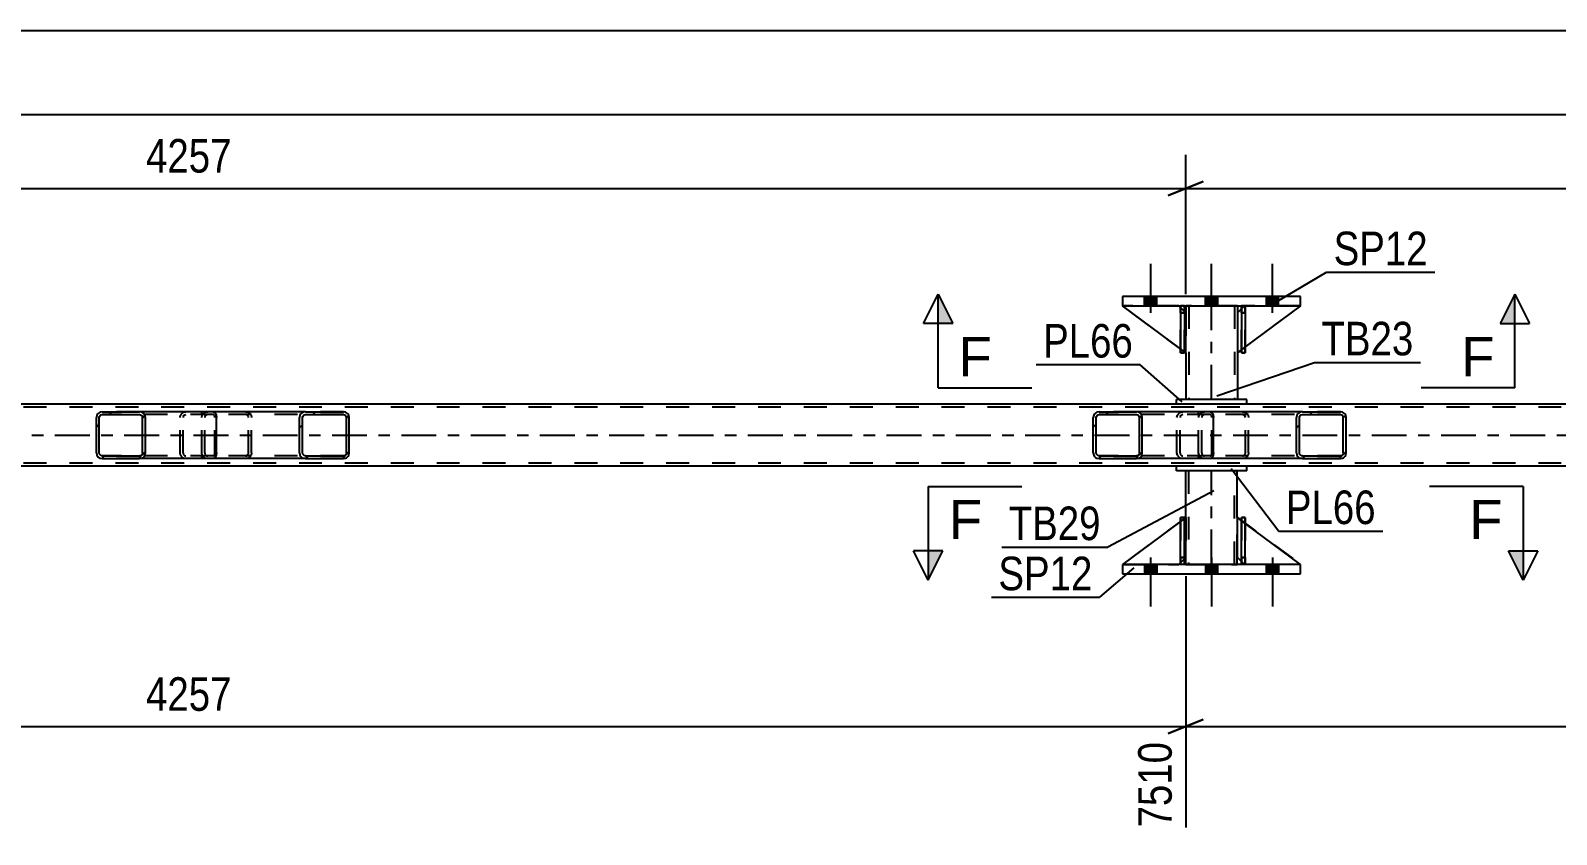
# Model space of a CAD drawing. Header units: millimetres. Extents: x 0 to 841, y 0 to 594.
# Drawn here: x 234.8 to 365.1, y 175.6 to 244.3 of the extents above; entities that cross this region are included whole.
import ezdxf

# ---------------------------------------------------------------- set-up
doc = ezdxf.new("R2010")
doc.units = ezdxf.units.MM
doc.linetypes.add('DXK_LINE_DOT2', pattern=[3.9198, 1.9599, -1.9599])
doc.linetypes.add('DXK_LINE_DOT3', pattern=[5.9187, 2.979, -0.9799, 0.9799, -0.9799])
doc.styles.add('Arial', font='arial.ttf', dxfattribs={"height": 0.2})
doc.styles.add('Arial Narrow', font='ARIALN.TTF', dxfattribs={"height": 0.2})

# ---------------------------------------------------------------- blocks, each defined once
blk = doc.blocks.new('Part-404166541-4363 - 4340')
at = {"color": 2, "linetype": 'Continuous'}
for p, q in [((337.86, 199.28), (337.86, 202.68)), ((338.21, 202.41), (337.86, 202.68)), ((343.25, 198.68), (338.53, 202.18)), ((338.21, 198.92), (337.86, 199.28))]:
    blk.add_line(p, q, dxfattribs=at)
at = {"color": 7, "linetype": 'DXK_LINE_DOT2'}
for p, q in [((338.53, 202.18), (338.21, 202.41)), ((338.46, 198.68), (338.21, 198.92)), ((343.26, 198.68), (338.46, 198.68)), ((343.25, 198.68), (343.26, 198.68)), ((343.26, 198.68), (343.25, 198.68))]:
    blk.add_line(p, q, dxfattribs=at)
blk = doc.blocks.new('Part-404166541-4364 - 4340')
at = {"color": 7, "linetype": 'DXK_LINE_DOT2'}
for p, q in [((337.86, 199.28), (337.86, 202.68)), ((337.86, 202.68), (343.26, 198.68)), ((338.46, 198.68), (337.86, 199.28)), ((343.26, 198.68), (338.46, 198.68))]:
    blk.add_line(p, q, dxfattribs=at)
blk = doc.blocks.new('Part-404166541-4365 - 4340')
at = {"color": 2, "linetype": 'Continuous'}
for p, q in [((333.01, 202.35), (328.06, 198.68)), ((333.45, 202.68), (333.33, 202.58)), ((333.45, 199.28), (333.45, 202.68)), ((333.01, 198.83), (332.85, 198.68)), ((333.45, 199.28), (333.33, 199.15)), ((333.45, 199.28), (333.45, 199.28))]:
    blk.add_line(p, q, dxfattribs=at)
at = {"color": 7, "linetype": 'DXK_LINE_DOT2'}
for p, q in [((333.33, 202.58), (333.01, 202.35)), ((333.45, 199.28), (333.45, 202.68)), ((328.06, 198.68), (332.85, 198.68)), ((333.45, 199.28), (332.85, 198.68)), ((333.33, 199.15), (333.01, 198.83))]:
    blk.add_line(p, q, dxfattribs=at)
blk = doc.blocks.new('Part-404166541-4366 - 4340')
at = {"color": 7, "linetype": 'DXK_LINE_DOT2'}
for p, q in [((333.45, 202.68), (328.06, 198.68)), ((333.45, 199.28), (333.45, 202.68)), ((333.45, 202.68), (333.45, 199.28)), ((328.06, 198.68), (332.85, 198.68)), ((332.85, 198.68), (333.45, 199.28)), ((333.45, 199.28), (332.85, 198.68)), ((333.45, 199.28), (333.45, 199.28))]:
    blk.add_line(p, q, dxfattribs=at)
blk = doc.blocks.new('Part-404166541-4431 - 4340')
at = {"linetype": 'Continuous'}
h = blk.add_hatch(dxfattribs=at)
h.set_pattern_fill('', scale=0.7, style=0, pattern_type=0)
h.set_pattern_definition([(45, (347.117, 211.4199), (-1.57154, 1.57154), [])])
h.paths.add_polyline_path([(347.16, 211.24), (347.12, 211.42), (347.01, 211.58), (346.84, 211.68), (346.65, 211.72), (343.41, 211.72), (343.21, 211.68), (343.05, 211.58), (342.94, 211.42), (342.9, 211.24), (342.9, 208.2), (342.94, 208.01), (343.05, 207.86), (343.21, 207.75), (343.41, 207.72), (346.65, 207.72), (346.84, 207.75), (347.01, 207.86), (347.12, 208.01), (347.16, 208.2)])
h.paths.add_polyline_path([(346.88, 208.1), (346.83, 208.03), (346.74, 207.97), (346.65, 207.96), (343.41, 207.96), (343.31, 207.97), (343.23, 208.03), (343.17, 208.1), (343.15, 208.2), (343.15, 211.24), (343.17, 211.33), (343.23, 211.41), (343.31, 211.46), (343.41, 211.48), (346.65, 211.48), (346.74, 211.46), (346.83, 211.41), (346.88, 211.33), (346.9, 211.24), (346.9, 208.2)])
at = {"color": 7, "linetype": 'DXK_LINE_DOT2'}
for p, q in [((334.55, 211.24), (334.59, 211.42)), ((334.55, 208.2), (334.55, 211.24)), ((334.82, 211.33), (334.81, 211.24)), ((334.81, 208.2), (334.81, 211.24)), ((334.88, 211.41), (334.82, 211.33)), ((334.87, 211.68), (335.06, 211.72)), ((334.96, 211.46), (334.88, 211.41)), ((335.06, 211.48), (334.96, 211.46)), ((335.54, 211.72), (335.06, 211.72)), ((346.65, 211.48), (335.06, 211.48)), ((338.3, 211.72), (338.49, 211.68)), ((338.39, 211.46), (338.3, 211.48)), ((338.48, 211.41), (338.39, 211.46)), ((338.53, 211.33), (338.48, 211.41)), ((338.55, 211.24), (338.53, 211.33)), ((338.55, 208.2), (338.55, 211.24)), ((338.77, 211.42), (338.81, 211.24)), ((338.81, 208.2), (338.81, 211.24)), ((346.65, 211.72), (343.41, 211.72)), ((334.59, 208.01), (334.55, 208.2)), ((334.81, 208.2), (334.82, 208.1)), ((334.82, 208.1), (334.88, 208.03)), ((335.06, 207.72), (334.87, 207.75)), ((334.88, 208.03), (334.96, 207.97)), ((334.96, 207.97), (335.06, 207.96)), ((346.65, 207.96), (335.06, 207.96)), ((335.54, 207.72), (335.06, 207.72)), ((338.3, 207.96), (338.39, 207.97)), ((338.49, 207.75), (338.3, 207.72)), ((338.39, 207.97), (338.48, 208.03)), ((338.48, 208.03), (338.53, 208.1)), ((338.53, 208.1), (338.55, 208.2)), ((338.81, 208.2), (338.77, 208.01)), ((346.65, 207.72), (343.41, 207.72))]:
    blk.add_line(p, q, dxfattribs=at)
at = {"color": 2, "linetype": 'Continuous'}
for p, q in [((343.41, 211.72), (335.54, 211.72)), ((342.94, 211.42), (342.9, 211.24)), ((342.9, 208.2), (342.9, 211.24)), ((343.15, 211.24), (343.17, 211.33)), ((343.15, 208.2), (343.15, 211.24)), ((343.17, 211.33), (343.23, 211.41)), ((343.41, 211.72), (343.21, 211.68)), ((343.23, 211.41), (343.31, 211.46)), ((343.31, 211.46), (343.41, 211.48)), ((343.41, 211.72), (346.65, 211.72)), ((343.41, 211.48), (346.65, 211.48)), ((346.84, 211.68), (346.65, 211.72)), ((346.65, 211.48), (346.74, 211.46)), ((346.74, 211.46), (346.83, 211.41)), ((346.83, 211.41), (346.88, 211.33)), ((346.88, 211.33), (346.9, 211.24)), ((346.9, 208.2), (346.9, 211.24)), ((347.16, 211.24), (347.12, 211.42)), ((347.16, 208.2), (347.16, 211.24)), ((343.41, 207.72), (335.54, 207.72)), ((342.9, 208.2), (342.94, 208.01)), ((343.17, 208.1), (343.15, 208.2)), ((343.23, 208.03), (343.17, 208.1)), ((343.21, 207.75), (343.41, 207.72)), ((343.31, 207.97), (343.23, 208.03)), ((343.41, 207.96), (343.31, 207.97)), ((343.41, 207.96), (346.65, 207.96)), ((343.41, 207.72), (346.65, 207.72)), ((346.74, 207.97), (346.65, 207.96)), ((346.65, 207.72), (346.84, 207.75)), ((346.83, 208.03), (346.74, 207.97)), ((346.88, 208.1), (346.83, 208.03)), ((346.9, 208.2), (346.88, 208.1)), ((347.12, 208.01), (347.16, 208.2))]:
    blk.add_line(p, q, dxfattribs=at)
at = {"color": 7, "linetype": 'DXK_LINE_DOT2'}
for centre, start, end in [((335.04, 211.22), 110.7583, 155.68), ((338.32, 211.22), 24.32, 69.2417), ((335.04, 208.22), 204.32, 249.2417), ((338.32, 208.22), 290.7583, 335.68)]:
    blk.add_arc(centre, 0.496, start, end, dxfattribs=at)
at = {"color": 2, "linetype": 'Continuous'}
for centre, start, end in [((343.39, 211.22), 110.7583, 155.68), ((346.66, 211.22), 24.32, 69.2417), ((343.39, 208.22), 204.32, 249.2417), ((346.66, 208.22), 290.7583, 335.68)]:
    blk.add_arc(centre, 0.496, start, end, dxfattribs=at)
blk = doc.blocks.new('Part-404166541-4367 - 4340')
at = {"color": 2, "linetype": 'Continuous'}
for p, q in [((333.01, 198.68), (333.01, 202.68)), ((333.01, 202.68), (333.33, 202.68)), ((333.33, 198.68), (333.33, 202.68)), ((333.01, 198.68), (333.01, 198.68)), ((333.33, 198.68), (333.01, 198.68))]:
    blk.add_line(p, q, dxfattribs=at)
at = {"color": 7, "linetype": 'DXK_LINE_DOT2'}
for p, q in [((333.01, 202.68), (333.01, 199.28)), ((333.33, 199.28), (333.33, 202.68)), ((333.01, 199.28), (333.01, 198.68)), ((333.01, 199.28), (333.33, 199.28)), ((333.33, 198.68), (333.33, 199.28)), ((333.33, 198.68), (333.33, 198.68))]:
    blk.add_line(p, q, dxfattribs=at)
blk = doc.blocks.new('Part-404166541-4432 - 4340')
at = {"linetype": 'Continuous'}
h = blk.add_hatch(dxfattribs=at)
h.set_pattern_fill('', scale=0.7, style=0, pattern_type=0)
h.set_pattern_definition([(45, (329.7063, 211.4199), (-1.57154, 1.57154), [])])
h.paths.add_polyline_path([(329.74, 211.24), (329.71, 211.42), (329.6, 211.58), (329.43, 211.68), (329.24, 211.72), (326.06, 211.72), (325.87, 211.68), (325.7, 211.58), (325.59, 211.42), (325.55, 211.24), (325.55, 208.2), (325.59, 208.01), (325.7, 207.86), (325.87, 207.75), (326.06, 207.72), (329.24, 207.72), (329.43, 207.75), (329.6, 207.86), (329.71, 208.01), (329.74, 208.2)])
h.paths.add_polyline_path([(329.47, 208.1), (329.42, 208.03), (329.34, 207.97), (329.24, 207.96), (326.06, 207.96), (325.96, 207.97), (325.88, 208.03), (325.83, 208.1), (325.81, 208.2), (325.81, 211.24), (325.83, 211.33), (325.88, 211.41), (325.96, 211.46), (326.06, 211.48), (329.24, 211.48), (329.34, 211.46), (329.42, 211.41), (329.47, 211.33), (329.49, 211.24), (329.49, 208.2)])
at = {"color": 2, "linetype": 'Continuous'}
for p, q in [((325.59, 211.42), (325.55, 211.24)), ((325.55, 208.2), (325.55, 211.24)), ((325.81, 211.24), (325.83, 211.33)), ((325.81, 208.2), (325.81, 211.24)), ((325.83, 211.33), (325.88, 211.41)), ((326.06, 211.72), (325.87, 211.68)), ((325.88, 211.41), (325.96, 211.46)), ((325.96, 211.46), (326.06, 211.48)), ((326.06, 211.72), (329.24, 211.72)), ((326.06, 211.48), (329.24, 211.48)), ((335.54, 211.72), (329.24, 211.72)), ((329.43, 211.68), (329.24, 211.72)), ((329.24, 211.48), (329.34, 211.46)), ((329.34, 211.46), (329.42, 211.41)), ((329.42, 211.41), (329.47, 211.33)), ((329.47, 211.33), (329.49, 211.24)), ((329.49, 208.2), (329.49, 211.24)), ((329.74, 211.24), (329.71, 211.42)), ((329.74, 208.2), (329.74, 211.24)), ((335.54, 211.72), (335.65, 211.68)), ((335.65, 211.68), (335.73, 211.58)), ((335.73, 211.58), (335.79, 211.42)), ((335.79, 211.42), (335.81, 211.24)), ((335.81, 208.2), (335.81, 211.24)), ((325.55, 208.2), (325.59, 208.01)), ((325.83, 208.1), (325.81, 208.2)), ((325.88, 208.03), (325.83, 208.1)), ((325.87, 207.75), (326.06, 207.72)), ((325.96, 207.97), (325.88, 208.03)), ((326.06, 207.96), (325.96, 207.97)), ((326.06, 207.96), (329.24, 207.96)), ((326.06, 207.72), (329.24, 207.72)), ((329.34, 207.97), (329.24, 207.96)), ((329.24, 207.72), (329.43, 207.75)), ((335.54, 207.72), (329.24, 207.72)), ((329.42, 208.03), (329.34, 207.97)), ((329.47, 208.1), (329.42, 208.03)), ((329.49, 208.2), (329.47, 208.1)), ((329.71, 208.01), (329.74, 208.2)), ((335.65, 207.75), (335.54, 207.72)), ((335.73, 207.86), (335.65, 207.75)), ((335.79, 208.01), (335.73, 207.86)), ((335.81, 208.2), (335.79, 208.01))]:
    blk.add_line(p, q, dxfattribs=at)
at = {"color": 7, "linetype": 'DXK_LINE_DOT2'}
for p, q in [((329.24, 211.72), (326.06, 211.72)), ((335.54, 211.48), (326.06, 211.48)), ((332.7, 211.24), (332.74, 211.42)), ((332.7, 208.2), (332.7, 211.24)), ((332.98, 211.33), (332.96, 211.24)), ((332.96, 208.2), (332.96, 211.24)), ((333.03, 211.41), (332.98, 211.33)), ((333.02, 211.68), (333.21, 211.72)), ((333.11, 211.46), (333.03, 211.41)), ((333.21, 211.48), (333.11, 211.46)), ((334.55, 211.48), (334.55, 211.72)), ((335.59, 211.46), (335.54, 211.48)), ((335.64, 211.41), (335.59, 211.46)), ((335.67, 211.33), (335.64, 211.41)), ((335.68, 211.24), (335.67, 211.33)), ((335.68, 208.2), (335.68, 211.24)), ((335.54, 207.96), (326.06, 207.96)), ((329.24, 207.72), (326.06, 207.72)), ((332.74, 208.01), (332.7, 208.2)), ((332.96, 208.2), (332.98, 208.1)), ((332.98, 208.1), (333.03, 208.03)), ((333.21, 207.72), (333.02, 207.75)), ((333.03, 208.03), (333.05, 208.01)), ((333.05, 208.01), (333.11, 207.97)), ((333.11, 207.97), (333.21, 207.96)), ((334.55, 207.72), (334.55, 207.96)), ((335.54, 207.96), (335.59, 207.97)), ((335.59, 207.97), (335.64, 208.03)), ((335.64, 208.03), (335.67, 208.1)), ((335.67, 208.1), (335.68, 208.2))]:
    blk.add_line(p, q, dxfattribs=at)
at = {"color": 2, "linetype": 'Continuous'}
for centre, start, end in [((326.04, 211.22), 111.1941, 156.1506), ((329.26, 211.22), 23.8494, 68.8059), ((326.04, 208.21), 203.8494, 248.8059), ((329.26, 208.21), 291.1941, 336.1506)]:
    blk.add_arc(centre, 0.492, start, end, dxfattribs=at)
at = {"color": 7, "linetype": 'DXK_LINE_DOT2'}
for centre, start, end in [((333.19, 211.22), 111.1941, 156.1506), ((333.19, 208.21), 203.8494, 248.8059)]:
    blk.add_arc(centre, 0.492, start, end, dxfattribs=at)
blk = doc.blocks.new('Part-404166541-4368 - 4340')
at = {"color": 2, "linetype": 'Continuous'}
for p, q in [((338.21, 198.68), (338.21, 202.68)), ((338.21, 202.68), (338.53, 202.68)), ((338.53, 198.68), (338.53, 202.68)), ((338.21, 198.68), (338.21, 198.68)), ((338.53, 198.68), (338.21, 198.68))]:
    blk.add_line(p, q, dxfattribs=at)
at = {"color": 7, "linetype": 'DXK_LINE_DOT2'}
for p, q in [((338.21, 202.68), (338.21, 199.28)), ((338.53, 199.28), (338.53, 202.68)), ((338.21, 199.28), (338.21, 198.68)), ((338.21, 199.28), (338.53, 199.28)), ((338.53, 198.68), (338.53, 199.28)), ((338.53, 198.68), (338.53, 198.68))]:
    blk.add_line(p, q, dxfattribs=at)
blk = doc.blocks.new('Part-404166541-4433 - 4340')
at = {"linetype": 'Continuous'}
h = blk.add_hatch(dxfattribs=at)
h.set_pattern_fill('', scale=0.7, style=0, pattern_type=0)
h.set_pattern_definition([(45, (261.9828, 211.4199), (-1.57154, 1.57154), [])])
h.paths.add_polyline_path([(262.02, 211.24), (261.98, 211.42), (261.87, 211.58), (261.71, 211.68), (261.51, 211.72), (258.28, 211.72), (258.08, 211.68), (257.91, 211.58), (257.8, 211.42), (257.76, 211.24), (257.76, 208.2), (257.8, 208.01), (257.91, 207.86), (258.08, 207.75), (258.28, 207.72), (261.51, 207.72), (261.71, 207.75), (261.87, 207.86), (261.98, 208.01), (262.02, 208.2)])
h.paths.add_polyline_path([(261.75, 208.1), (261.69, 208.03), (261.61, 207.97), (261.51, 207.96), (258.28, 207.96), (258.18, 207.97), (258.1, 208.03), (258.04, 208.1), (258.02, 208.2), (258.02, 211.24), (258.04, 211.33), (258.1, 211.41), (258.18, 211.46), (258.28, 211.48), (261.51, 211.48), (261.61, 211.46), (261.69, 211.41), (261.75, 211.33), (261.77, 211.24), (261.77, 208.2)])
at = {"color": 7, "linetype": 'DXK_LINE_DOT2'}
for p, q in [((249.42, 211.24), (249.45, 211.42)), ((249.42, 208.2), (249.42, 211.24)), ((249.69, 211.33), (249.67, 211.24)), ((249.67, 208.2), (249.67, 211.24)), ((249.75, 211.41), (249.69, 211.33)), ((249.73, 211.68), (249.93, 211.72)), ((249.83, 211.46), (249.75, 211.41)), ((249.93, 211.48), (249.83, 211.46)), ((250.41, 211.72), (249.93, 211.72)), ((261.51, 211.48), (249.93, 211.48)), ((253.16, 211.72), (253.36, 211.68)), ((253.26, 211.46), (253.16, 211.48)), ((253.34, 211.41), (253.26, 211.46)), ((253.4, 211.33), (253.34, 211.41)), ((253.42, 211.24), (253.4, 211.33)), ((253.42, 208.2), (253.42, 211.24)), ((253.63, 211.42), (253.67, 211.24)), ((253.67, 208.2), (253.67, 211.24)), ((261.51, 211.72), (258.28, 211.72)), ((249.45, 208.01), (249.42, 208.2)), ((249.67, 208.2), (249.69, 208.1)), ((249.69, 208.1), (249.75, 208.03)), ((249.93, 207.72), (249.73, 207.75)), ((249.75, 208.03), (249.83, 207.97)), ((249.83, 207.97), (249.93, 207.96)), ((261.51, 207.96), (249.93, 207.96)), ((250.41, 207.72), (249.93, 207.72)), ((253.16, 207.96), (253.26, 207.97)), ((253.36, 207.75), (253.16, 207.72)), ((253.26, 207.97), (253.34, 208.03)), ((253.34, 208.03), (253.4, 208.1)), ((253.4, 208.1), (253.42, 208.2)), ((253.67, 208.2), (253.63, 208.01)), ((261.51, 207.72), (258.28, 207.72))]:
    blk.add_line(p, q, dxfattribs=at)
at = {"color": 2, "linetype": 'Continuous'}
for p, q in [((258.28, 211.72), (250.41, 211.72)), ((257.8, 211.42), (257.76, 211.24)), ((257.76, 208.2), (257.76, 211.24)), ((258.02, 211.24), (258.04, 211.33)), ((258.02, 208.2), (258.02, 211.24)), ((258.04, 211.33), (258.1, 211.41)), ((258.28, 211.72), (258.08, 211.68)), ((258.1, 211.41), (258.18, 211.46)), ((258.18, 211.46), (258.28, 211.48)), ((258.28, 211.72), (261.51, 211.72)), ((258.28, 211.48), (261.51, 211.48)), ((261.71, 211.68), (261.51, 211.72)), ((261.51, 211.48), (261.61, 211.46)), ((261.61, 211.46), (261.69, 211.41)), ((261.69, 211.41), (261.75, 211.33)), ((261.75, 211.33), (261.77, 211.24)), ((261.77, 208.2), (261.77, 211.24)), ((262.02, 211.24), (261.98, 211.42)), ((262.02, 208.2), (262.02, 211.24)), ((258.28, 207.72), (250.41, 207.72)), ((257.76, 208.2), (257.8, 208.01)), ((258.04, 208.1), (258.02, 208.2)), ((258.1, 208.03), (258.04, 208.1)), ((258.08, 207.75), (258.28, 207.72)), ((258.18, 207.97), (258.1, 208.03)), ((258.28, 207.96), (258.18, 207.97)), ((258.28, 207.96), (261.51, 207.96)), ((258.28, 207.72), (261.51, 207.72)), ((261.61, 207.97), (261.51, 207.96)), ((261.51, 207.72), (261.71, 207.75)), ((261.69, 208.03), (261.61, 207.97)), ((261.75, 208.1), (261.69, 208.03)), ((261.77, 208.2), (261.75, 208.1)), ((261.98, 208.01), (262.02, 208.2))]:
    blk.add_line(p, q, dxfattribs=at)
at = {"color": 7, "linetype": 'DXK_LINE_DOT2'}
for centre, start, end in [((249.91, 211.22), 110.7583, 155.68), ((253.18, 211.22), 24.32, 69.2417), ((249.91, 208.22), 204.32, 249.2417), ((253.18, 208.22), 290.7583, 335.68)]:
    blk.add_arc(centre, 0.496, start, end, dxfattribs=at)
at = {"color": 2, "linetype": 'Continuous'}
for centre, start, end in [((258.26, 211.22), 110.7583, 155.68), ((261.53, 211.22), 24.32, 69.2417), ((258.26, 208.22), 204.32, 249.2417), ((261.53, 208.22), 290.7583, 335.68)]:
    blk.add_arc(centre, 0.496, start, end, dxfattribs=at)
blk = doc.blocks.new('Part-404166541-4369 - 4340')
at = {"color": 7, "linetype": 'DXK_LINE_DOT2'}
for p, q in [((333.33, 202.68), (333.01, 202.68)), ((333.01, 199.28), (333.01, 202.68)), ((333.01, 198.68), (333.01, 202.68)), ((333.33, 202.68), (333.33, 199.28)), ((333.33, 198.68), (333.33, 202.68)), ((333.33, 199.28), (333.01, 199.28)), ((333.01, 198.68), (333.01, 199.28)), ((333.33, 198.68), (333.01, 198.68)), ((333.33, 199.28), (333.33, 198.68)), ((333.33, 198.68), (333.33, 198.68))]:
    blk.add_line(p, q, dxfattribs=at)
blk = doc.blocks.new('Part-404166541-4434 - 4340')
at = {"linetype": 'Continuous'}
h = blk.add_hatch(dxfattribs=at)
h.set_pattern_fill('', scale=0.7, style=0, pattern_type=0)
h.set_pattern_definition([(45, (244.572, 211.4199), (-1.57154, 1.57154), [])])
h.paths.add_polyline_path([(244.61, 211.24), (244.57, 211.42), (244.46, 211.58), (244.3, 211.68), (244.11, 211.72), (240.92, 211.72), (240.73, 211.68), (240.57, 211.58), (240.46, 211.42), (240.42, 211.24), (240.42, 208.2), (240.46, 208.01), (240.57, 207.86), (240.73, 207.75), (240.92, 207.72), (244.11, 207.72), (244.3, 207.75), (244.46, 207.86), (244.57, 208.01), (244.61, 208.2)])
h.paths.add_polyline_path([(244.34, 208.1), (244.29, 208.03), (244.2, 207.97), (244.11, 207.96), (240.92, 207.96), (240.83, 207.97), (240.75, 208.03), (240.69, 208.1), (240.67, 208.2), (240.67, 211.24), (240.69, 211.33), (240.75, 211.41), (240.83, 211.46), (240.92, 211.48), (244.11, 211.48), (244.2, 211.46), (244.29, 211.41), (244.34, 211.33), (244.36, 211.24), (244.36, 208.2)])
at = {"color": 2, "linetype": 'Continuous'}
for p, q in [((240.46, 211.42), (240.42, 211.24)), ((240.42, 208.2), (240.42, 211.24)), ((240.67, 211.24), (240.69, 211.33)), ((240.67, 208.2), (240.67, 211.24)), ((240.69, 211.33), (240.75, 211.41)), ((240.92, 211.72), (240.73, 211.68)), ((240.75, 211.41), (240.83, 211.46)), ((240.83, 211.46), (240.92, 211.48)), ((240.92, 211.72), (244.11, 211.72)), ((240.92, 211.48), (244.11, 211.48)), ((250.41, 211.72), (244.11, 211.72)), ((244.3, 211.68), (244.11, 211.72)), ((244.11, 211.48), (244.2, 211.46)), ((244.2, 211.46), (244.29, 211.41)), ((244.29, 211.41), (244.34, 211.33)), ((244.34, 211.33), (244.36, 211.24)), ((244.36, 208.2), (244.36, 211.24)), ((244.61, 211.24), (244.57, 211.42)), ((244.61, 208.2), (244.61, 211.24)), ((250.41, 211.72), (250.51, 211.68)), ((250.51, 211.68), (250.6, 211.58)), ((250.6, 211.58), (250.66, 211.42)), ((250.66, 211.42), (250.68, 211.24)), ((250.68, 208.2), (250.68, 211.24)), ((240.42, 208.2), (240.46, 208.01)), ((240.69, 208.1), (240.67, 208.2)), ((240.75, 208.03), (240.69, 208.1)), ((240.73, 207.75), (240.92, 207.72)), ((240.83, 207.97), (240.75, 208.03)), ((240.92, 207.96), (240.83, 207.97)), ((240.92, 207.96), (244.11, 207.96)), ((240.92, 207.72), (244.11, 207.72)), ((244.2, 207.97), (244.11, 207.96)), ((244.11, 207.72), (244.3, 207.75)), ((250.41, 207.72), (244.11, 207.72)), ((244.29, 208.03), (244.2, 207.97)), ((244.34, 208.1), (244.29, 208.03)), ((244.36, 208.2), (244.34, 208.1)), ((244.57, 208.01), (244.61, 208.2)), ((250.51, 207.75), (250.41, 207.72)), ((250.6, 207.86), (250.51, 207.75)), ((250.66, 208.01), (250.6, 207.86)), ((250.68, 208.2), (250.66, 208.01))]:
    blk.add_line(p, q, dxfattribs=at)
at = {"color": 7, "linetype": 'DXK_LINE_DOT2'}
for p, q in [((244.11, 211.72), (240.92, 211.72)), ((250.41, 211.48), (240.92, 211.48)), ((247.57, 211.24), (247.61, 211.42)), ((247.57, 208.2), (247.57, 211.24)), ((247.84, 211.33), (247.82, 211.24)), ((247.82, 208.2), (247.82, 211.24)), ((247.9, 211.41), (247.84, 211.33)), ((247.88, 211.68), (248.07, 211.72)), ((247.9, 211.41), (247.92, 211.42)), ((247.92, 211.42), (247.98, 211.46)), ((247.98, 211.46), (248.07, 211.48)), ((249.42, 211.48), (249.42, 211.72)), ((250.46, 211.46), (250.41, 211.48)), ((250.5, 211.41), (250.46, 211.46)), ((250.53, 211.33), (250.5, 211.41)), ((250.54, 211.24), (250.53, 211.33)), ((250.54, 208.2), (250.54, 211.24)), ((250.41, 207.96), (240.92, 207.96)), ((244.11, 207.72), (240.92, 207.72)), ((247.61, 208.01), (247.57, 208.2)), ((247.82, 208.2), (247.84, 208.1)), ((247.84, 208.1), (247.9, 208.03)), ((248.07, 207.72), (247.88, 207.75)), ((247.9, 208.03), (247.98, 207.97)), ((247.98, 207.97), (248.07, 207.96)), ((249.42, 207.72), (249.42, 207.96)), ((250.41, 207.96), (250.46, 207.97)), ((250.46, 207.97), (250.5, 208.03)), ((250.5, 208.03), (250.53, 208.1)), ((250.53, 208.1), (250.54, 208.2))]:
    blk.add_line(p, q, dxfattribs=at)
at = {"color": 2, "linetype": 'Continuous'}
for centre, start, end in [((240.91, 211.22), 111.1941, 156.1506), ((244.12, 211.22), 23.8494, 68.8059), ((240.91, 208.21), 203.8494, 248.8059), ((244.12, 208.21), 291.1941, 336.1506)]:
    blk.add_arc(centre, 0.492, start, end, dxfattribs=at)
at = {"color": 7, "linetype": 'DXK_LINE_DOT2'}
for centre, start, end in [((248.06, 211.22), 111.1941, 156.1506), ((248.06, 208.21), 203.8494, 248.8059)]:
    blk.add_arc(centre, 0.492, start, end, dxfattribs=at)
blk = doc.blocks.new('Part-404166541-4370 - 4340')
at = {"color": 7, "linetype": 'DXK_LINE_DOT2'}
for p, q in [((338.53, 202.68), (338.21, 202.68)), ((338.21, 199.28), (338.21, 202.68)), ((338.21, 198.68), (338.21, 202.68)), ((338.53, 202.68), (338.53, 199.28)), ((338.53, 198.68), (338.53, 202.68)), ((338.53, 199.28), (338.21, 199.28)), ((338.21, 198.68), (338.21, 199.28)), ((338.53, 198.68), (338.21, 198.68)), ((338.53, 199.28), (338.53, 198.68)), ((338.53, 198.68), (338.53, 198.68))]:
    blk.add_line(p, q, dxfattribs=at)
blk = doc.blocks.new('Part-404166541-4371 - 4340')
at = {"color": 2, "linetype": 'Continuous'}
for p, q in [((338.21, 220.51), (337.86, 220.16)), ((343.26, 220.76), (338.53, 217.26)), ((337.86, 220.16), (337.86, 216.76)), ((338.21, 217.02), (337.86, 216.76))]:
    blk.add_line(p, q, dxfattribs=at)
at = {"color": 7, "linetype": 'DXK_LINE_DOT2'}
for p, q in [((338.46, 220.76), (338.21, 220.51)), ((343.26, 220.76), (338.46, 220.76)), ((338.53, 217.26), (338.21, 217.02))]:
    blk.add_line(p, q, dxfattribs=at)
blk = doc.blocks.new('Part-404166541-4372 - 4340')
at = {"color": 7, "linetype": 'DXK_LINE_DOT2'}
for p, q in [((338.46, 220.76), (337.86, 220.16)), ((337.86, 216.76), (343.26, 220.76)), ((343.26, 220.76), (338.46, 220.76)), ((337.86, 220.16), (337.86, 216.76))]:
    blk.add_line(p, q, dxfattribs=at)
blk = doc.blocks.new('Part-404166541-4373 - 4340')
at = {"color": 2, "linetype": 'Continuous'}
for p, q in [((333.01, 217.09), (328.06, 220.76)), ((333.01, 220.6), (332.85, 220.76)), ((333.45, 220.16), (333.33, 220.28)), ((333.45, 220.16), (333.45, 220.16)), ((333.45, 216.76), (333.45, 220.16)), ((333.33, 216.85), (333.45, 216.76)), ((333.45, 216.76), (333.45, 216.76))]:
    blk.add_line(p, q, dxfattribs=at)
at = {"color": 7, "linetype": 'DXK_LINE_DOT2'}
for p, q in [((332.85, 220.76), (328.06, 220.76)), ((332.85, 220.76), (333.45, 220.16)), ((333.33, 220.28), (333.01, 220.6)), ((333.45, 220.16), (333.45, 216.76)), ((333.33, 216.85), (333.01, 217.09))]:
    blk.add_line(p, q, dxfattribs=at)
blk = doc.blocks.new('Part-404166541-4374 - 4340')
at = {"color": 7, "linetype": 'DXK_LINE_DOT2'}
for p, q in [((333.45, 216.76), (328.06, 220.76)), ((328.06, 220.76), (332.85, 220.76)), ((332.85, 220.76), (333.45, 220.16)), ((333.45, 220.16), (332.85, 220.76)), ((333.45, 220.16), (333.45, 216.76)), ((333.45, 220.16), (333.45, 220.16)), ((333.45, 220.16), (333.45, 216.76))]:
    blk.add_line(p, q, dxfattribs=at)
blk = doc.blocks.new('Part-404166541-4375 - 4340')
at = {"color": 2, "linetype": 'Continuous'}
for p, q in [((333.33, 220.76), (333.01, 220.76)), ((333.01, 220.76), (333.01, 216.76)), ((333.33, 220.76), (333.33, 220.76)), ((333.33, 220.76), (333.33, 216.76)), ((333.33, 216.76), (333.01, 216.76))]:
    blk.add_line(p, q, dxfattribs=at)
at = {"color": 7, "linetype": 'DXK_LINE_DOT2'}
for p, q in [((333.01, 220.16), (333.01, 220.76)), ((333.33, 220.16), (333.33, 220.76)), ((333.33, 220.76), (333.33, 220.76)), ((333.33, 220.16), (333.01, 220.16)), ((333.01, 220.16), (333.01, 216.76)), ((333.33, 216.76), (333.33, 220.16))]:
    blk.add_line(p, q, dxfattribs=at)
blk = doc.blocks.new('Part-404166541-4376 - 4340')
at = {"color": 2, "linetype": 'Continuous'}
for p, q in [((338.53, 220.76), (338.21, 220.76)), ((338.21, 220.76), (338.21, 216.76)), ((338.53, 220.76), (338.53, 220.76)), ((338.53, 220.76), (338.53, 216.76)), ((338.53, 216.76), (338.21, 216.76))]:
    blk.add_line(p, q, dxfattribs=at)
at = {"color": 7, "linetype": 'DXK_LINE_DOT2'}
for p, q in [((338.21, 220.16), (338.21, 220.76)), ((338.53, 220.16), (338.53, 220.76)), ((338.53, 220.76), (338.53, 220.76)), ((338.53, 220.16), (338.21, 220.16)), ((338.21, 220.16), (338.21, 216.76)), ((338.53, 216.76), (338.53, 220.16))]:
    blk.add_line(p, q, dxfattribs=at)
blk = doc.blocks.new('Part-404166541-4377 - 4340')
at = {"color": 7, "linetype": 'DXK_LINE_DOT2'}
for p, q in [((333.01, 220.16), (333.01, 220.76)), ((333.01, 220.76), (333.01, 220.76)), ((333.01, 220.76), (333.01, 216.76)), ((333.33, 220.76), (333.01, 220.76)), ((333.33, 220.16), (333.33, 220.76)), ((333.33, 216.76), (333.33, 220.76)), ((333.01, 216.76), (333.01, 220.16)), ((333.01, 220.16), (333.33, 220.16)), ((333.33, 220.16), (333.33, 216.76)), ((333.01, 216.76), (333.33, 216.76))]:
    blk.add_line(p, q, dxfattribs=at)
blk = doc.blocks.new('Part-404166541-4378 - 4340')
at = {"color": 7, "linetype": 'DXK_LINE_DOT2'}
for p, q in [((338.21, 220.16), (338.21, 220.76)), ((338.21, 220.76), (338.21, 220.76)), ((338.21, 220.76), (338.21, 216.76)), ((338.53, 220.76), (338.21, 220.76)), ((338.53, 220.16), (338.53, 220.76)), ((338.53, 216.76), (338.53, 220.76)), ((338.21, 216.76), (338.21, 220.16)), ((338.21, 220.16), (338.53, 220.16)), ((338.53, 220.16), (338.53, 216.76)), ((338.21, 216.76), (338.53, 216.76))]:
    blk.add_line(p, q, dxfattribs=at)
blk = doc.blocks.new('Part-404166541-4383 - 4340')
at = {"color": 2, "linetype": 'Continuous'}
for p, q in [((328.05, 198.68), (328.05, 197.88)), ((343.25, 198.68), (328.05, 198.68)), ((343.25, 197.88), (343.25, 198.68)), ((328.05, 197.88), (343.25, 197.88))]:
    blk.add_line(p, q, dxfattribs=at)
blk = doc.blocks.new('Part-404166541-4388 - 4340')
at = {"color": 2, "linetype": 'Continuous'}
for p, q in [((343.26, 221.56), (328.06, 221.56)), ((328.06, 221.56), (328.06, 220.76)), ((343.26, 220.76), (343.26, 221.56)), ((328.06, 220.76), (343.26, 220.76))]:
    blk.add_line(p, q, dxfattribs=at)
blk = doc.blocks.new('Part-404166541-4393 - 4340')
at = {"color": 2, "linetype": 'Continuous'}
for p, q in [((333.45, 202.68), (333.45, 206.68)), ((337.85, 202.68), (337.85, 206.68)), ((333.45, 198.68), (333.45, 199.28)), ((337.85, 198.68), (337.85, 199.28))]:
    blk.add_line(p, q, dxfattribs=at)
at = {"color": 7, "linetype": 'DXK_LINE_DOT2'}
for p, q in [((337.85, 206.68), (333.45, 206.68)), ((333.69, 206.68), (333.69, 198.68)), ((337.61, 198.68), (337.61, 206.68)), ((333.45, 199.28), (333.45, 202.68)), ((337.85, 199.28), (337.85, 202.68)), ((333.45, 198.68), (337.85, 198.68))]:
    blk.add_line(p, q, dxfattribs=at)
at = {"color": 7, "linetype": 'DXK_LINE_DOT3'}
blk.add_line((335.65, 198.68), (335.65, 206.68), dxfattribs=at)
blk = doc.blocks.new('Part-404166541-4398 - 4340')
at = {"color": 2, "linetype": 'Continuous'}
for p, q in [((338.66, 207.08), (332.66, 207.08)), ((332.66, 206.68), (332.66, 207.08)), ((338.66, 206.68), (332.66, 206.68)), ((338.66, 206.68), (338.66, 207.08))]:
    blk.add_line(p, q, dxfattribs=at)
blk = doc.blocks.new('Part-404166541-4403 - 4340')
at = {"color": 2, "linetype": 'Continuous'}
for p, q in [((338.66, 212.76), (332.66, 212.76)), ((332.66, 212.36), (332.66, 212.76)), ((338.66, 212.36), (338.66, 212.76)), ((338.66, 212.36), (332.66, 212.36))]:
    blk.add_line(p, q, dxfattribs=at)
blk = doc.blocks.new('Part-404166541-4424 - 4340')
at = {"color": 2, "linetype": 'Continuous'}
for p, q in [((333.46, 220.76), (333.46, 220.16)), ((337.86, 220.76), (337.86, 220.16)), ((333.46, 216.76), (333.46, 212.76)), ((337.86, 216.76), (337.86, 212.76))]:
    blk.add_line(p, q, dxfattribs=at)
at = {"color": 7, "linetype": 'DXK_LINE_DOT2'}
for p, q in [((337.86, 220.76), (333.46, 220.76)), ((333.7, 220.76), (333.7, 212.76)), ((337.62, 220.76), (337.62, 212.76)), ((333.46, 220.16), (333.46, 216.76)), ((337.86, 220.16), (337.86, 216.76)), ((337.86, 212.76), (333.46, 212.76))]:
    blk.add_line(p, q, dxfattribs=at)
at = {"color": 7, "linetype": 'DXK_LINE_DOT3'}
blk.add_line((335.66, 212.76), (335.66, 220.76), dxfattribs=at)
blk = doc.blocks.new('Part-404166541-4527 - 4340')
at = {"color": 7, "linetype": 'DXK_LINE_DOT2'}
for p, q in [((730.06, 212.12), (71.15, 212.12)), ((338.66, 212.36), (332.66, 212.36)), ((730.06, 207.32), (71.15, 207.32)), ((338.66, 207.08), (332.66, 207.08))]:
    blk.add_line(p, q, dxfattribs=at)
at = {"color": 2, "linetype": 'Continuous'}
for p, q in [((332.66, 212.36), (168.39, 212.36)), ((588.07, 212.36), (338.66, 212.36)), ((332.66, 207.08), (168.39, 207.08)), ((588.07, 207.08), (338.66, 207.08))]:
    blk.add_line(p, q, dxfattribs=at)
at = {"color": 7, "linetype": 'DXK_LINE_DOT3'}
blk.add_line((71.15, 209.72), (730.06, 209.72), dxfattribs=at)
blk = doc.blocks.new('Bolt-404166541-4536 - 4340')
at = {"linetype": 'Continuous'}
for points in [[(329.94, 220.76), (330.98, 220.76), (330.98, 221.56), (329.94, 221.56)], [(329.94, 220.76), (330.98, 220.76), (330.98, 221.56), (329.94, 221.56)], [(329.94, 220.76), (330.98, 220.76), (330.98, 221.56), (329.94, 221.56)], [(335.14, 220.76), (336.18, 220.76), (336.18, 221.56), (335.14, 221.56)], [(335.14, 220.76), (336.18, 220.76), (336.18, 221.56), (335.14, 221.56)], [(340.34, 220.76), (341.38, 220.76), (341.38, 221.56), (340.34, 221.56)], [(340.34, 220.76), (341.38, 220.76), (341.38, 221.56), (340.34, 221.56)], [(340.34, 220.76), (341.38, 220.76), (341.38, 221.56), (340.34, 221.56)]]:
    blk.add_hatch(color=1, dxfattribs=at).paths.add_polyline_path(points)
at = {"color": 1, "linetype": 'Continuous'}
for p, q in [((330.46, 220.16), (330.46, 224.36)), ((330.46, 220.16), (330.46, 224.36)), ((330.46, 220.16), (330.46, 224.36)), ((335.66, 220.16), (335.66, 224.36)), ((335.66, 220.16), (335.66, 224.36)), ((340.86, 220.16), (340.86, 224.36)), ((340.86, 220.16), (340.86, 224.36)), ((340.86, 220.16), (340.86, 224.36)), ((329.94, 220.76), (329.94, 221.56)), ((329.94, 220.76), (329.94, 221.56)), ((329.94, 220.76), (329.94, 221.56)), ((330.98, 220.76), (330.98, 221.56)), ((330.98, 220.76), (330.98, 221.56)), ((330.98, 220.76), (330.98, 221.56)), ((335.14, 220.76), (335.14, 221.56)), ((335.14, 220.76), (335.14, 221.56)), ((336.18, 220.76), (336.18, 221.56)), ((336.18, 220.76), (336.18, 221.56)), ((340.34, 220.76), (340.34, 221.56)), ((340.34, 220.76), (340.34, 221.56)), ((340.34, 220.76), (340.34, 221.56)), ((341.38, 220.76), (341.38, 221.56)), ((341.38, 220.76), (341.38, 221.56)), ((341.38, 220.76), (341.38, 221.56))]:
    blk.add_line(p, q, dxfattribs=at)
blk = doc.blocks.new('Bolt-404166541-4537 - 4340')
at = {"linetype": 'Continuous'}
for points in [[(330.97, 198.68), (329.93, 198.68), (329.93, 197.88), (330.97, 197.88)], [(330.97, 198.68), (329.93, 198.68), (329.93, 197.88), (330.97, 197.88)], [(330.97, 198.68), (329.93, 198.68), (329.93, 197.88), (330.97, 197.88)], [(336.17, 198.68), (335.13, 198.68), (335.13, 197.88), (336.17, 197.88)], [(336.17, 198.68), (335.13, 198.68), (335.13, 197.88), (336.17, 197.88)], [(341.37, 198.68), (340.33, 198.68), (340.33, 197.88), (341.37, 197.88)], [(341.37, 198.68), (340.33, 198.68), (340.33, 197.88), (341.37, 197.88)], [(341.37, 198.68), (340.33, 198.68), (340.33, 197.88), (341.37, 197.88)]]:
    blk.add_hatch(color=1, dxfattribs=at).paths.add_polyline_path(points)
at = {"color": 1, "linetype": 'Continuous'}
for p, q in [((329.93, 198.68), (329.93, 197.88)), ((329.93, 198.68), (329.93, 197.88)), ((329.93, 198.68), (329.93, 197.88)), ((330.45, 199.28), (330.45, 195.08)), ((330.45, 199.28), (330.45, 195.08)), ((330.45, 199.28), (330.45, 195.08)), ((330.97, 198.68), (330.97, 197.88)), ((330.97, 198.68), (330.97, 197.88)), ((330.97, 198.68), (330.97, 197.88)), ((335.13, 198.68), (335.13, 197.88)), ((335.13, 198.68), (335.13, 197.88)), ((335.65, 199.28), (335.65, 195.08)), ((335.65, 199.28), (335.65, 195.08)), ((336.17, 198.68), (336.17, 197.88)), ((336.17, 198.68), (336.17, 197.88)), ((340.33, 198.68), (340.33, 197.88)), ((340.33, 198.68), (340.33, 197.88)), ((340.33, 198.68), (340.33, 197.88)), ((340.85, 199.28), (340.85, 195.08)), ((340.85, 199.28), (340.85, 195.08)), ((340.85, 199.28), (340.85, 195.08)), ((341.37, 198.68), (341.37, 197.88)), ((341.37, 198.68), (341.37, 197.88)), ((341.37, 198.68), (341.37, 197.88))]:
    blk.add_line(p, q, dxfattribs=at)
blk = doc.blocks.new('StraightDimension-404166541-51401 - 4340')
at = {"color": 7, "linetype": 'Continuous'}
for p, q in [((333.45, 221.76), (333.45, 233.65)), ((334.95, 231.4), (331.95, 230.2)), ((333.45, 230.8), (588.87, 230.8))]:
    blk.add_line(p, q, dxfattribs=at)
blk = doc.blocks.new('StraightDimension-404166541-29789 - 4340')
at = {"color": 7, "linetype": 'Continuous'}
blk.add_line((61.89, 244.28), (739.32, 244.28), dxfattribs=at)
blk = doc.blocks.new('StraightDimension-404166541-37746 - 4340')
at = {"color": 7, "linetype": 'Continuous'}
blk.add_line((62.53, 237.1), (738.68, 237.1), dxfattribs=at)
blk = doc.blocks.new('StraightDimension-404166541-51216 - 4340')
at = {"color": 7, "linetype": 'Continuous'}
for p, q in [((333.45, 197.68), (333.45, 176.22)), ((334.95, 185.43), (331.95, 184.23)), ((333.45, 184.83), (588.87, 184.83))]:
    blk.add_line(p, q, dxfattribs=at)
blk = doc.blocks.new('StraightDimension-404166541-51217 - 4340')
at = {"color": 7, "linetype": 'Continuous'}
for p, q in [((333.45, 197.68), (333.45, 176.22)), ((331.95, 184.23), (334.95, 185.43)), ((163.19, 184.83), (333.45, 184.83))]:
    blk.add_line(p, q, dxfattribs=at)
at = {"color": 0}
blk.add_wipeout([(252.58, 185.58), (252.58, 189.78), (244.06, 189.78), (244.06, 185.58)], dxfattribs=at)
at = {"color": 3, "style": 'Arial Narrow'}
blk.add_text('4257', height=2.863, dxfattribs=at).set_placement((244.66, 186.18))
at = {"color": 0, "linetype": 'Continuous'}
blk.add_wipeout([(332.85, 184.13), (328.65, 184.13), (328.65, 175.62), (332.85, 175.62)], dxfattribs=at)
at = {"color": 3, "linetype": 'Continuous', "style": 'Arial Narrow'}
blk.add_text('7510', height=2.863, rotation=90.0002, dxfattribs=at).set_placement((332.25, 176.22))
blk = doc.blocks.new('StraightDimension-404166541-51402 - 4340')
at = {"color": 7, "linetype": 'Continuous'}
for p, q in [((333.45, 221.76), (333.45, 233.65)), ((163.19, 230.8), (333.45, 230.8)), ((331.95, 230.2), (334.95, 231.4))]:
    blk.add_line(p, q, dxfattribs=at)
at = {"color": 0}
blk.add_wipeout([(252.58, 231.55), (252.58, 235.75), (244.06, 235.75), (244.06, 231.55)], dxfattribs=at)
at = {"color": 3, "style": 'Arial Narrow'}
blk.add_text('4257', height=2.863, dxfattribs=at).set_placement((244.66, 232.15))
blk = doc.blocks.new('Mark-404166541-4379 - 4340')
at = {"color": 0}
blk.add_wipeout([(325.49, 196.48), (325.49, 199.48), (317.45, 199.48), (317.45, 196.48)], dxfattribs=at)
blk.add_wipeout([(325.49, 196.48), (325.49, 199.48), (317.45, 199.48), (317.45, 196.48)], dxfattribs=at)
at = {"color": 30, "linetype": 'Continuous'}
for p in [(329.01, 198.39), (316.85, 195.88)]:
    blk.add_line(p, (326.09, 195.88), dxfattribs=at)
at = {"color": 3, "style": 'Arial Narrow'}
blk.add_text('SP12', height=2.863, dxfattribs=at).set_placement((317.45, 196.48))
blk = doc.blocks.new('Mark-404166541-4384 - 4340')
at = {"color": 0}
blk.add_wipeout([(354.12, 224.24), (354.12, 227.24), (346.08, 227.24), (346.08, 224.24)], dxfattribs=at)
blk.add_wipeout([(354.12, 224.24), (354.12, 227.24), (346.08, 227.24), (346.08, 224.24)], dxfattribs=at)
at = {"color": 30, "linetype": 'Continuous'}
for p, q in [((341.28, 221.16), (345.48, 223.64)), ((345.48, 223.64), (354.72, 223.64))]:
    blk.add_line(p, q, dxfattribs=at)
at = {"color": 3, "style": 'Arial Narrow'}
blk.add_text('SP12', height=2.863, dxfattribs=at).set_placement((346.08, 224.24))
blk = doc.blocks.new('Mark-404166541-4389 - 4340')
at = {"color": 0}
blk.add_wipeout([(326.19, 200.76), (326.19, 203.76), (318.33, 203.76), (318.33, 200.76)], dxfattribs=at)
blk.add_wipeout([(326.19, 200.76), (326.19, 203.76), (318.33, 203.76), (318.33, 200.76)], dxfattribs=at)
at = {"color": 30, "linetype": 'Continuous'}
for p in [(335.85, 204.98), (317.73, 200.16)]:
    blk.add_line(p, (326.79, 200.16), dxfattribs=at)
at = {"color": 3, "style": 'Arial Narrow'}
blk.add_text('TB29', height=2.863, dxfattribs=at).set_placement((318.33, 200.76))
blk = doc.blocks.new('Mark-404166541-4394 - 4340')
at = {"color": 0}
blk.add_wipeout([(349.68, 202.13), (349.68, 205.13), (342, 205.13), (342, 202.13)], dxfattribs=at)
blk.add_wipeout([(349.68, 202.13), (349.68, 205.13), (342, 205.13), (342, 202.13)], dxfattribs=at)
at = {"color": 30, "linetype": 'Continuous'}
for p, q in [((337.34, 206.87), (341.4, 201.53)), ((341.4, 201.53), (350.28, 201.53))]:
    blk.add_line(p, q, dxfattribs=at)
at = {"color": 3, "style": 'Arial Narrow'}
blk.add_text('PL66', height=2.863, dxfattribs=at).set_placement((342, 202.13))
blk = doc.blocks.new('Mark-404166541-4399 - 4340')
at = {"color": 0}
blk.add_wipeout([(328.94, 216.35), (328.94, 219.35), (321.27, 219.35), (321.27, 216.35)], dxfattribs=at)
blk.add_wipeout([(328.94, 216.35), (328.94, 219.35), (321.27, 219.35), (321.27, 216.35)], dxfattribs=at)
at = {"color": 30, "linetype": 'Continuous'}
for p in [(320.67, 215.75), (333.15, 212.56)]:
    blk.add_line(p, (329.54, 215.75), dxfattribs=at)
at = {"color": 3, "style": 'Arial Narrow'}
blk.add_text('PL66', height=2.863, dxfattribs=at).set_placement((321.27, 216.35))
blk = doc.blocks.new('Mark-404166541-4420 - 4340')
at = {"color": 0}
blk.add_wipeout([(352.9, 216.54), (352.9, 219.54), (345.04, 219.54), (345.04, 216.54)], dxfattribs=at)
blk.add_wipeout([(352.9, 216.54), (352.9, 219.54), (345.04, 219.54), (345.04, 216.54)], dxfattribs=at)
at = {"color": 30, "linetype": 'Continuous'}
for p, q in [((336.09, 213.09), (344.44, 215.94)), ((344.44, 215.94), (353.5, 215.94))]:
    blk.add_line(p, q, dxfattribs=at)
at = {"color": 3, "style": 'Arial Narrow'}
blk.add_text('TB23', height=2.863, dxfattribs=at).set_placement((345.04, 216.54))
blk = doc.blocks.new('SectionMark-404166541-4695 - 4340')
at = {"linetype": 'Continuous'}
for points in [[(313.55, 219.26), (312.3, 219.26), (312.3, 221.76)], [(361.56, 219.26), (360.31, 219.26), (361.56, 221.76)]]:
    blk.add_hatch(color=6, dxfattribs=at).paths.add_polyline_path(points)
at = {"color": 6, "linetype": 'Continuous'}
for p, q in [((311.05, 219.26), (312.3, 221.76)), ((312.3, 213.76), (312.3, 221.76)), ((312.3, 221.76), (313.55, 219.26)), ((361.56, 221.76), (360.31, 219.26)), ((361.56, 213.76), (361.56, 221.76)), ((361.56, 221.76), (362.81, 219.26)), ((313.55, 219.26), (311.05, 219.26)), ((360.31, 219.26), (362.81, 219.26)), ((312.3, 213.76), (320.3, 213.76)), ((361.56, 213.76), (353.56, 213.76))]:
    blk.add_line(p, q, dxfattribs=at)
at = {"color": 0, "linetype": 'Continuous'}
for points in [[(316.9, 214.76), (316.9, 218.26), (314.05, 218.26), (314.05, 214.76)], [(359.81, 214.76), (359.81, 218.26), (356.96, 218.26), (356.96, 214.76)]]:
    blk.add_wipeout(points, dxfattribs=at)
at = {"color": 3, "linetype": 'Continuous', "style": 'Arial'}
for p in [(314.05, 214.76), (356.96, 214.76)]:
    blk.add_text('F', height=3.34, dxfattribs=at).set_placement(p)
blk = doc.blocks.new('SectionMark-404166541-4699 - 4340')
at = {"linetype": 'Continuous'}
for points in [[(311.46, 199.85), (312.71, 199.85), (311.46, 197.35)], [(361.01, 199.85), (362.26, 199.85), (362.26, 197.35)]]:
    blk.add_hatch(color=6, dxfattribs=at).paths.add_polyline_path(points)
at = {"color": 6, "linetype": 'Continuous'}
for p, q in [((311.46, 205.35), (319.46, 205.35)), ((311.46, 205.35), (311.46, 197.35)), ((362.26, 205.35), (354.26, 205.35)), ((362.26, 205.35), (362.26, 197.35)), ((311.46, 197.35), (310.21, 199.85)), ((312.71, 199.85), (310.21, 199.85)), ((311.46, 197.35), (312.71, 199.85)), ((361.01, 199.85), (363.51, 199.85)), ((362.26, 197.35), (361.01, 199.85)), ((363.51, 199.85), (362.26, 197.35))]:
    blk.add_line(p, q, dxfattribs=at)
at = {"color": 0, "linetype": 'Continuous'}
for points in [[(316.06, 200.85), (316.06, 204.35), (313.21, 204.35), (313.21, 200.85)], [(360.51, 200.85), (360.51, 204.35), (357.66, 204.35), (357.66, 200.85)]]:
    blk.add_wipeout(points, dxfattribs=at)
at = {"color": 3, "linetype": 'Continuous', "style": 'Arial'}
for p in [(313.21, 200.85), (357.66, 200.85)]:
    blk.add_text('F', height=3.34, dxfattribs=at).set_placement(p)

msp = doc.modelspace()

# ---------------------------------------------------------------- block references
for name in ['Bolt-404166541-4536 - 4340', 'Part-404166541-4388 - 4340', 'Part-404166541-4373 - 4340', 'Part-404166541-4374 - 4340', 'Part-404166541-4375 - 4340', 'Part-404166541-4377 - 4340', 'Part-404166541-4424 - 4340', 'Part-404166541-4371 - 4340', 'Part-404166541-4372 - 4340', 'Part-404166541-4376 - 4340', 'Part-404166541-4378 - 4340', 'Part-404166541-4403 - 4340', 'Part-404166541-4527 - 4340', 'Part-404166541-4434 - 4340', 'Part-404166541-4433 - 4340', 'Part-404166541-4432 - 4340', 'Part-404166541-4431 - 4340', 'Part-404166541-4398 - 4340', 'Part-404166541-4393 - 4340', 'Part-404166541-4365 - 4340', 'Part-404166541-4366 - 4340', 'Part-404166541-4367 - 4340', 'Part-404166541-4369 - 4340', 'Part-404166541-4363 - 4340', 'Part-404166541-4364 - 4340', 'Part-404166541-4368 - 4340', 'Part-404166541-4370 - 4340', 'Part-404166541-4383 - 4340', 'Bolt-404166541-4537 - 4340']:
    msp.add_blockref(name, (0, 0))

# ---------------------------------------------------------------- next in the draw order: block references
for name in ['StraightDimension-404166541-51401 - 4340', 'Mark-404166541-4394 - 4340', 'Mark-404166541-4389 - 4340', 'StraightDimension-404166541-51216 - 4340']:
    msp.add_blockref(name, (0, 0))

# ---------------------------------------------------------------- next in the draw order: block references
for name in ['StraightDimension-404166541-29789 - 4340', 'StraightDimension-404166541-51217 - 4340']:
    msp.add_blockref(name, (0, 0))

# ---------------------------------------------------------------- next in the draw order: block references
for name in ['StraightDimension-404166541-37746 - 4340', 'Mark-404166541-4379 - 4340']:
    msp.add_blockref(name, (0, 0))

# ---------------------------------------------------------------- next in the draw order: block references
for name in ['StraightDimension-404166541-51402 - 4340', 'Mark-404166541-4384 - 4340', 'Mark-404166541-4399 - 4340', 'Mark-404166541-4420 - 4340', 'SectionMark-404166541-4699 - 4340']:
    msp.add_blockref(name, (0, 0))

# ---------------------------------------------------------------- next in the draw order: block references
msp.add_blockref('SectionMark-404166541-4695 - 4340', (0, 0))

doc.saveas('drawing.dxf')
